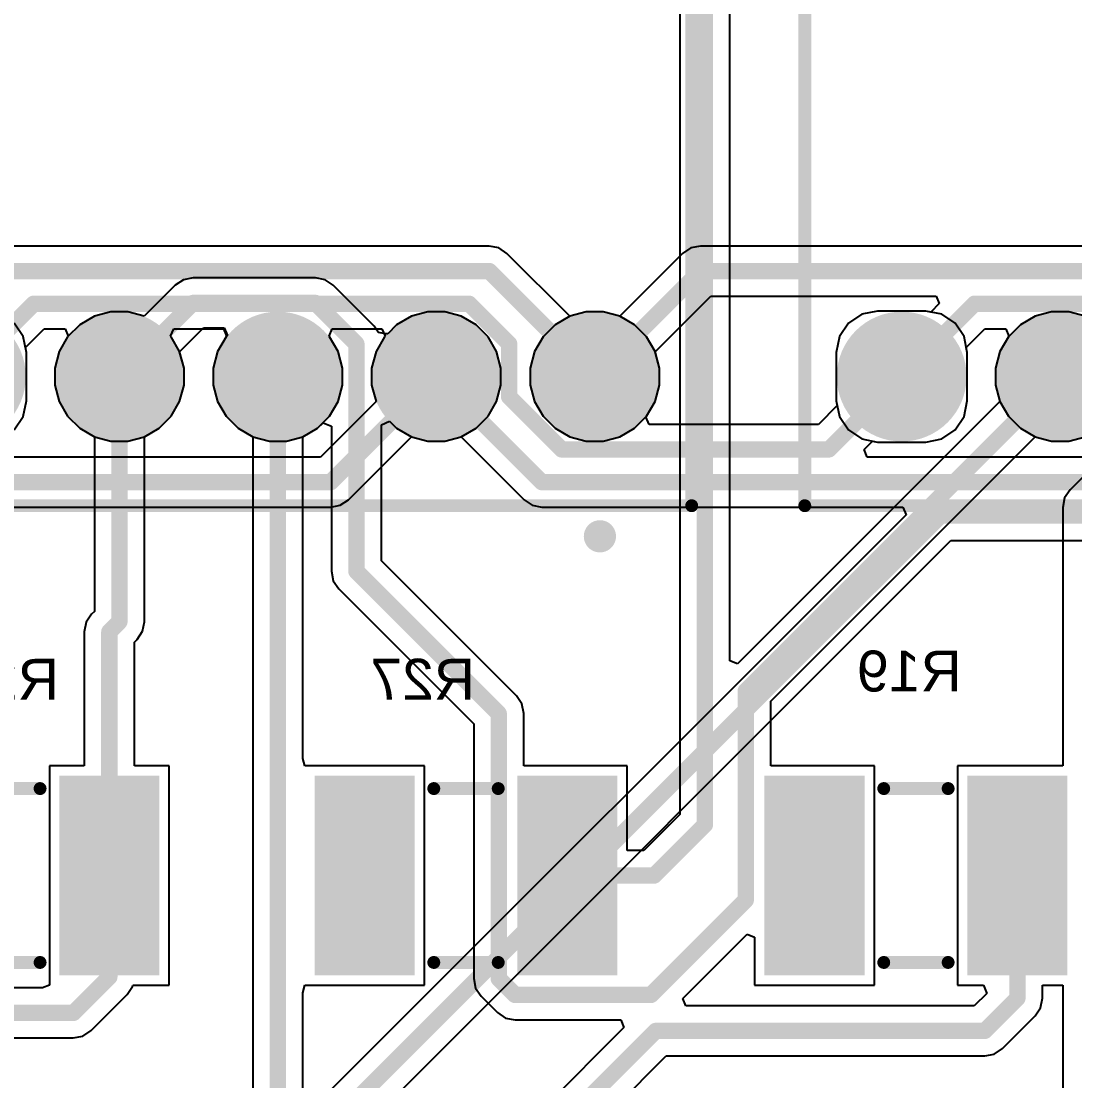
# Model space of a CAD drawing. Header units: inches. Extents: x -8.09 to -2.28, y -0.1 to 6.11.
# Drawn here: x -7.257 to -6.613, y 4.815 to 5.462 of the extents above; entities that cross this region are included whole.
import ezdxf

# ---------------------------------------------------------------- set-up
doc = ezdxf.new("R2010")
doc.units = ezdxf.units.IN
doc.header["$MEASUREMENT"] = 0
for name, color, linetype in [('BottomLayer', 5, 'Continuous'), ('BottomSolder', 6, 'Continuous'), ('InternalPlane1', 76, 'Continuous'), ('InternalPlane2', 16, 'Continuous'), ('MultiLayer', 9, 'Continuous'), ('PadHoleLayer', 156, 'Continuous'), ('TopLayer', 1, 'Continuous'), ('TopOverlay', 2, 'Continuous'), ('TopPaste', 8, 'Continuous'), ('TopSolder', 216, 'Continuous')]:
    doc.layers.add(name, color=color, linetype=linetype)
doc.styles.add('Arial', font='', dxfattribs={"height": 0.2})
doc.styles.get('Arial').set_extended_font_data('Arial')

# ---------------------------------------------------------------- blocks, each defined once
blk = doc.blocks.new('RESC3226X70X40ML20T20_64')
at = {"layer": 'TopLayer'}
for points in [[(-0.08858, -0.05709), (-0.08858, 0.05709), (-0.03543, 0.05709), (-0.03543, -0.05709)], [(0.03543, -0.05709), (0.03543, 0.05709), (0.08858, 0.05709), (0.08858, -0.05709)]]:
    blk.add_hatch(color=1, dxfattribs=at).paths.add_polyline_path(points)
at = {"layer": 'TopPaste'}
for points in [[(-0.08858, -0.05709), (-0.08858, 0.05709), (-0.03543, 0.05709), (-0.03543, -0.05709)], [(0.03543, -0.05709), (0.03543, 0.05709), (0.08858, 0.05709), (0.08858, -0.05709)]]:
    blk.add_hatch(color=8, dxfattribs=at).paths.add_polyline_path(points)
at = {"layer": 'TopSolder'}
for points in [[(-0.09258, -0.06109), (-0.09258, 0.06109), (-0.03143, 0.06109), (-0.03143, -0.06109)], [(0.03143, -0.06109), (0.03143, 0.06109), (0.09258, 0.06109), (0.09258, -0.06109)]]:
    blk.add_hatch(color=216, dxfattribs=at).paths.add_polyline_path(points)
at = {"layer": 'TopOverlay'}
for points in [[(-0.01969, 0.05315, 0.00787, 0.00787, 0), (0.01969, 0.05315, 0.00787, 0.00787, 0)], [(-0.01969, -0.05315, 0.00787, 0.00787, 0), (0.01969, -0.05315, 0.00787, 0.00787, 0)]]:
    blk.add_lwpolyline(points, format="xyseb", dxfattribs=at)
for points in [[(-0.02165, 0.05315, 0.00394, 0.00394, 1), (-0.01772, 0.05315, 0.00394, 0.00394, 1)], [(0.01772, 0.05315, 0.00394, 0.00394, 1), (0.02165, 0.05315, 0.00394, 0.00394, 1)], [(-0.02165, -0.05315, 0.00394, 0.00394, 1), (-0.01772, -0.05315, 0.00394, 0.00394, 1)], [(0.01772, -0.05315, 0.00394, 0.00394, 1), (0.02165, -0.05315, 0.00394, 0.00394, 1)]]:
    blk.add_lwpolyline(points, format="xyseb", close=True, dxfattribs=at)
blk = doc.blocks.new('RESC3226X70X40ML20T20_67')
at = {"layer": 'TopLayer'}
for points in [[(-0.08858, -0.05709), (-0.08858, 0.05709), (-0.03543, 0.05709), (-0.03543, -0.05709)], [(0.03543, -0.05709), (0.03543, 0.05709), (0.08858, 0.05709), (0.08858, -0.05709)]]:
    blk.add_hatch(color=1, dxfattribs=at).paths.add_polyline_path(points)
at = {"layer": 'TopPaste'}
for points in [[(-0.08858, -0.05709), (-0.08858, 0.05709), (-0.03543, 0.05709), (-0.03543, -0.05709)], [(0.03543, -0.05709), (0.03543, 0.05709), (0.08858, 0.05709), (0.08858, -0.05709)]]:
    blk.add_hatch(color=8, dxfattribs=at).paths.add_polyline_path(points)
at = {"layer": 'TopSolder'}
for points in [[(-0.09258, -0.06109), (-0.09258, 0.06109), (-0.03143, 0.06109), (-0.03143, -0.06109)], [(0.03143, -0.06109), (0.03143, 0.06109), (0.09258, 0.06109), (0.09258, -0.06109)]]:
    blk.add_hatch(color=216, dxfattribs=at).paths.add_polyline_path(points)
at = {"layer": 'TopOverlay'}
for points in [[(-0.01969, 0.05315, 0.00787, 0.00787, 0), (0.01969, 0.05315, 0.00787, 0.00787, 0)], [(-0.01969, -0.05315, 0.00787, 0.00787, 0), (0.01969, -0.05315, 0.00787, 0.00787, 0)]]:
    blk.add_lwpolyline(points, format="xyseb", dxfattribs=at)
for points in [[(-0.02165, 0.05315, 0.00394, 0.00394, 1), (-0.01772, 0.05315, 0.00394, 0.00394, 1)], [(0.01772, 0.05315, 0.00394, 0.00394, 1), (0.02165, 0.05315, 0.00394, 0.00394, 1)], [(-0.02165, -0.05315, 0.00394, 0.00394, 1), (-0.01772, -0.05315, 0.00394, 0.00394, 1)], [(0.01772, -0.05315, 0.00394, 0.00394, 1), (0.02165, -0.05315, 0.00394, 0.00394, 1)]]:
    blk.add_lwpolyline(points, format="xyseb", close=True, dxfattribs=at)
blk = doc.blocks.new('RESC3226X70X40ML20T20_72')
at = {"layer": 'TopLayer'}
for points in [[(-0.08858, -0.05709), (-0.08858, 0.05709), (-0.03543, 0.05709), (-0.03543, -0.05709)], [(0.03543, -0.05709), (0.03543, 0.05709), (0.08858, 0.05709), (0.08858, -0.05709)]]:
    blk.add_hatch(color=1, dxfattribs=at).paths.add_polyline_path(points)
at = {"layer": 'TopPaste'}
for points in [[(-0.08858, -0.05709), (-0.08858, 0.05709), (-0.03543, 0.05709), (-0.03543, -0.05709)], [(0.03543, -0.05709), (0.03543, 0.05709), (0.08858, 0.05709), (0.08858, -0.05709)]]:
    blk.add_hatch(color=8, dxfattribs=at).paths.add_polyline_path(points)
at = {"layer": 'TopSolder'}
for points in [[(-0.09258, -0.06109), (-0.09258, 0.06109), (-0.03143, 0.06109), (-0.03143, -0.06109)], [(0.03143, -0.06109), (0.03143, 0.06109), (0.09258, 0.06109), (0.09258, -0.06109)]]:
    blk.add_hatch(color=216, dxfattribs=at).paths.add_polyline_path(points)
at = {"layer": 'TopOverlay'}
for points in [[(-0.01969, 0.05315, 0.00787, 0.00787, 0), (0.01969, 0.05315, 0.00787, 0.00787, 0)], [(-0.01969, -0.05315, 0.00787, 0.00787, 0), (0.01969, -0.05315, 0.00787, 0.00787, 0)]]:
    blk.add_lwpolyline(points, format="xyseb", dxfattribs=at)
for points in [[(-0.02165, 0.05315, 0.00394, 0.00394, 1), (-0.01772, 0.05315, 0.00394, 0.00394, 1)], [(0.01772, 0.05315, 0.00394, 0.00394, 1), (0.02165, 0.05315, 0.00394, 0.00394, 1)], [(-0.02165, -0.05315, 0.00394, 0.00394, 1), (-0.01772, -0.05315, 0.00394, 0.00394, 1)], [(0.01772, -0.05315, 0.00394, 0.00394, 1), (0.02165, -0.05315, 0.00394, 0.00394, 1)]]:
    blk.add_lwpolyline(points, format="xyseb", close=True, dxfattribs=at)
blk = doc.blocks.new('WL_T7DS_L19W12_6H7_9_122')
at = {"layer": 'BottomLayer'}
h = blk.add_hatch(color=5, dxfattribs=at)
edge = h.paths.add_edge_path()
edge.add_arc((-0.20846, -0.28524), 0.01476, 90, 180)
edge.add_line((-0.22323, -0.28524), (-0.22323, -0.31476))
edge.add_arc((-0.20846, -0.31476), 0.01476, 180, 270)
edge.add_line((-0.20846, -0.32953), (-0.17894, -0.32953))
edge.add_arc((-0.17894, -0.31476), 0.01476, 270, 360)
edge.add_line((-0.16417, -0.31476), (-0.16417, -0.28524))
edge.add_arc((-0.17894, -0.28524), 0.01476, 0, 90)
edge.add_line((-0.17894, -0.27047), (-0.20846, -0.27047))
h = blk.add_hatch(color=5, dxfattribs=at)
edge = h.paths.add_edge_path()
edge.add_arc((-0.09685, -0.3), 0.02953, 0, 360)
at = {"layer": 'BottomSolder'}
h = blk.add_hatch(color=6, dxfattribs=at)
edge = h.paths.add_edge_path()
edge.add_arc((-0.20846, -0.28524), 0.01876, 90, 180)
edge.add_line((-0.22723, -0.28524), (-0.22723, -0.31476))
edge.add_arc((-0.20846, -0.31476), 0.01876, 180, 270)
edge.add_line((-0.20846, -0.33353), (-0.17894, -0.33353))
edge.add_arc((-0.17894, -0.31476), 0.01876, 270, 360)
edge.add_line((-0.16017, -0.31476), (-0.16017, -0.28524))
edge.add_arc((-0.17894, -0.28524), 0.01876, 0, 90)
edge.add_line((-0.17894, -0.26647), (-0.20846, -0.26647))
h = blk.add_hatch(color=6, dxfattribs=at)
edge = h.paths.add_edge_path()
edge.add_arc((-0.09685, -0.3), 0.03353, 0, 360)
at = {"layer": 'InternalPlane1'}
h = blk.add_hatch(color=76, dxfattribs=at)
edge = h.paths.add_edge_path()
edge.add_arc((-0.1937, -0.3), 0.03968, 0, 360)
h = blk.add_hatch(color=76, dxfattribs=at)
edge = h.paths.add_edge_path()
edge.add_arc((-0.09685, -0.3), 0.03968, 0, 360)
at = {"layer": 'InternalPlane2'}
h = blk.add_hatch(color=16, dxfattribs=at)
edge = h.paths.add_edge_path()
edge.add_arc((-0.1937, -0.3), 0.03968, 0, 360)
h = blk.add_hatch(color=16, dxfattribs=at)
edge = h.paths.add_edge_path()
edge.add_arc((-0.09685, -0.3), 0.03968, 0, 360)
at = {"layer": 'MultiLayer'}
h = blk.add_hatch(color=9, dxfattribs=at)
edge = h.paths.add_edge_path()
edge.add_arc((-0.20846, -0.28524), 0.01476, 90, 180)
edge.add_line((-0.22323, -0.28524), (-0.22323, -0.31476))
edge.add_arc((-0.20846, -0.31476), 0.01476, 180, 270)
edge.add_line((-0.20846, -0.32953), (-0.17894, -0.32953))
edge.add_arc((-0.17894, -0.31476), 0.01476, 270, 360)
edge.add_line((-0.16417, -0.31476), (-0.16417, -0.28524))
edge.add_arc((-0.17894, -0.28524), 0.01476, 0, 90)
edge.add_line((-0.17894, -0.27047), (-0.20846, -0.27047))
h = blk.add_hatch(color=9, dxfattribs=at)
edge = h.paths.add_edge_path()
edge.add_arc((-0.09685, -0.3), 0.02953, 0, 360)
at = {"layer": 'PadHoleLayer'}
h = blk.add_hatch(color=156, dxfattribs=at)
edge = h.paths.add_edge_path()
edge.add_arc((-0.1937, -0.3), 0.01969, 0, 360)
h = blk.add_hatch(color=156, dxfattribs=at)
edge = h.paths.add_edge_path()
edge.add_arc((-0.09685, -0.3), 0.01969, 0, 360)
at = {"layer": 'TopLayer'}
h = blk.add_hatch(color=1, dxfattribs=at)
edge = h.paths.add_edge_path()
edge.add_arc((-0.20846, -0.28524), 0.01476, 90, 180)
edge.add_line((-0.22323, -0.28524), (-0.22323, -0.31476))
edge.add_arc((-0.20846, -0.31476), 0.01476, 180, 270)
edge.add_line((-0.20846, -0.32953), (-0.17894, -0.32953))
edge.add_arc((-0.17894, -0.31476), 0.01476, 270, 360)
edge.add_line((-0.16417, -0.31476), (-0.16417, -0.28524))
edge.add_arc((-0.17894, -0.28524), 0.01476, 0, 90)
edge.add_line((-0.17894, -0.27047), (-0.20846, -0.27047))
h = blk.add_hatch(color=1, dxfattribs=at)
edge = h.paths.add_edge_path()
edge.add_arc((-0.09685, -0.3), 0.02953, 0, 360)
at = {"layer": 'TopSolder'}
h = blk.add_hatch(color=216, dxfattribs=at)
edge = h.paths.add_edge_path()
edge.add_arc((-0.20846, -0.28524), 0.01876, 90, 180)
edge.add_line((-0.22723, -0.28524), (-0.22723, -0.31476))
edge.add_arc((-0.20846, -0.31476), 0.01876, 180, 270)
edge.add_line((-0.20846, -0.33353), (-0.17894, -0.33353))
edge.add_arc((-0.17894, -0.31476), 0.01876, 270, 360)
edge.add_line((-0.16017, -0.31476), (-0.16017, -0.28524))
edge.add_arc((-0.17894, -0.28524), 0.01876, 0, 90)
edge.add_line((-0.17894, -0.26647), (-0.20846, -0.26647))
h = blk.add_hatch(color=216, dxfattribs=at)
edge = h.paths.add_edge_path()
edge.add_arc((-0.09685, -0.3), 0.03353, 0, 360)
at = {"layer": 'TopOverlay'}
for points in [[(-0.25295, -0.37894, 0.00787, 0.00787, 0), (-0.25295, 0.37894, 0.00787, 0.00787, 0)], [(-0.25295, -0.37894, 0.00787, 0.00787, 0), (0.25295, -0.37894, 0.00787, 0.00787, 0)]]:
    blk.add_lwpolyline(points, format="xyseb", dxfattribs=at)
blk.add_lwpolyline([(-0.25492, -0.37894, 0.00394, 0.00394, 1), (-0.25098, -0.37894, 0.00394, 0.00394, 1)], format="xyseb", close=True, dxfattribs=at)
blk.add_lwpolyline([(-0.25492, -0.37894, 0.00394, 0.00394, 1), (-0.25098, -0.37894, 0.00394, 0.00394, 1)], format="xyseb", close=True, dxfattribs=at)
blk = doc.blocks.new('WL_T7DS_L19W12_6H7_9_123')
at = {"layer": 'BottomLayer'}
h = blk.add_hatch(color=5, dxfattribs=at)
edge = h.paths.add_edge_path()
edge.add_arc((-0.09685, -0.3), 0.02953, 0, 360)
h = blk.add_hatch(color=5, dxfattribs=at)
edge = h.paths.add_edge_path()
edge.add_arc((0, -0.3), 0.02953, 0, 360)
h = blk.add_hatch(color=5, dxfattribs=at)
edge = h.paths.add_edge_path()
edge.add_arc((0.09685, -0.3), 0.02953, 0, 360)
h = blk.add_hatch(color=5, dxfattribs=at)
edge = h.paths.add_edge_path()
edge.add_arc((0.1937, -0.3), 0.02953, 0, 360)
at = {"layer": 'BottomSolder'}
h = blk.add_hatch(color=6, dxfattribs=at)
edge = h.paths.add_edge_path()
edge.add_arc((-0.09685, -0.3), 0.03353, 0, 360)
h = blk.add_hatch(color=6, dxfattribs=at)
edge = h.paths.add_edge_path()
edge.add_arc((0, -0.3), 0.03353, 0, 360)
h = blk.add_hatch(color=6, dxfattribs=at)
edge = h.paths.add_edge_path()
edge.add_arc((0.09685, -0.3), 0.03353, 0, 360)
h = blk.add_hatch(color=6, dxfattribs=at)
edge = h.paths.add_edge_path()
edge.add_arc((0.1937, -0.3), 0.03353, 0, 360)
at = {"layer": 'InternalPlane1'}
h = blk.add_hatch(color=76, dxfattribs=at)
edge = h.paths.add_edge_path()
edge.add_arc((-0.1937, -0.3), 0.03968, 0, 360)
h = blk.add_hatch(color=76, dxfattribs=at)
edge = h.paths.add_edge_path()
edge.add_arc((-0.09685, -0.3), 0.03968, 0, 360)
h = blk.add_hatch(color=76, dxfattribs=at)
edge = h.paths.add_edge_path()
edge.add_arc((0, -0.3), 0.03968, 0, 360)
h = blk.add_hatch(color=76, dxfattribs=at)
edge = h.paths.add_edge_path()
edge.add_arc((0.09685, -0.3), 0.03968, 0, 360)
h = blk.add_hatch(color=76, dxfattribs=at)
edge = h.paths.add_edge_path()
edge.add_arc((0.1937, -0.3), 0.03968, 0, 360)
at = {"layer": 'InternalPlane2'}
h = blk.add_hatch(color=16, dxfattribs=at)
edge = h.paths.add_edge_path()
edge.add_arc((-0.1937, -0.3), 0.03968, 0, 360)
h = blk.add_hatch(color=16, dxfattribs=at)
edge = h.paths.add_edge_path()
edge.add_arc((-0.09685, -0.3), 0.03968, 0, 360)
h = blk.add_hatch(color=16, dxfattribs=at)
edge = h.paths.add_edge_path()
edge.add_arc((0, -0.3), 0.03968, 0, 360)
h = blk.add_hatch(color=16, dxfattribs=at)
edge = h.paths.add_edge_path()
edge.add_arc((0.09685, -0.3), 0.03968, 0, 360)
h = blk.add_hatch(color=16, dxfattribs=at)
edge = h.paths.add_edge_path()
edge.add_arc((0.1937, -0.3), 0.03968, 0, 360)
at = {"layer": 'MultiLayer'}
h = blk.add_hatch(color=9, dxfattribs=at)
edge = h.paths.add_edge_path()
edge.add_arc((-0.09685, -0.3), 0.02953, 0, 360)
h = blk.add_hatch(color=9, dxfattribs=at)
edge = h.paths.add_edge_path()
edge.add_arc((0, -0.3), 0.02953, 0, 360)
h = blk.add_hatch(color=9, dxfattribs=at)
edge = h.paths.add_edge_path()
edge.add_arc((0.09685, -0.3), 0.02953, 0, 360)
h = blk.add_hatch(color=9, dxfattribs=at)
edge = h.paths.add_edge_path()
edge.add_arc((0.1937, -0.3), 0.02953, 0, 360)
at = {"layer": 'PadHoleLayer'}
h = blk.add_hatch(color=156, dxfattribs=at)
edge = h.paths.add_edge_path()
edge.add_arc((-0.09685, -0.3), 0.01969, 0, 360)
h = blk.add_hatch(color=156, dxfattribs=at)
edge = h.paths.add_edge_path()
edge.add_arc((0, -0.3), 0.01969, 0, 360)
h = blk.add_hatch(color=156, dxfattribs=at)
edge = h.paths.add_edge_path()
edge.add_arc((0.09685, -0.3), 0.01969, 0, 360)
h = blk.add_hatch(color=156, dxfattribs=at)
edge = h.paths.add_edge_path()
edge.add_arc((0.1937, -0.3), 0.01969, 0, 360)
at = {"layer": 'TopLayer'}
h = blk.add_hatch(color=1, dxfattribs=at)
edge = h.paths.add_edge_path()
edge.add_arc((-0.09685, -0.3), 0.02953, 0, 360)
h = blk.add_hatch(color=1, dxfattribs=at)
edge = h.paths.add_edge_path()
edge.add_arc((0, -0.3), 0.02953, 0, 360)
h = blk.add_hatch(color=1, dxfattribs=at)
edge = h.paths.add_edge_path()
edge.add_arc((0.09685, -0.3), 0.02953, 0, 360)
h = blk.add_hatch(color=1, dxfattribs=at)
edge = h.paths.add_edge_path()
edge.add_arc((0.1937, -0.3), 0.02953, 0, 360)
at = {"layer": 'TopSolder'}
h = blk.add_hatch(color=216, dxfattribs=at)
edge = h.paths.add_edge_path()
edge.add_arc((-0.09685, -0.3), 0.03353, 0, 360)
h = blk.add_hatch(color=216, dxfattribs=at)
edge = h.paths.add_edge_path()
edge.add_arc((0, -0.3), 0.03353, 0, 360)
h = blk.add_hatch(color=216, dxfattribs=at)
edge = h.paths.add_edge_path()
edge.add_arc((0.09685, -0.3), 0.03353, 0, 360)
h = blk.add_hatch(color=216, dxfattribs=at)
edge = h.paths.add_edge_path()
edge.add_arc((0.1937, -0.3), 0.03353, 0, 360)
at = {"layer": 'TopOverlay'}
for points in [[(0.25295, -0.37894, 0.00787, 0.00787, 0), (0.25295, 0.37894, 0.00787, 0.00787, 0)], [(-0.25295, -0.37894, 0.00787, 0.00787, 0), (0.25295, -0.37894, 0.00787, 0.00787, 0)]]:
    blk.add_lwpolyline(points, format="xyseb", dxfattribs=at)
for points in [[(0.25098, -0.37894, 0.00394, 0.00394, 1), (0.25492, -0.37894, 0.00394, 0.00394, 1)], [(0.25098, -0.37894, 0.00394, 0.00394, 1), (0.25492, -0.37894, 0.00394, 0.00394, 1)], [(0.20177, -0.39764, 0.00984, 0.00984, 1), (0.19193, -0.39764, 0.00984, 0.00984, 1)], [(0.18947, -0.39764, 0.00492, 0.00492, 1), (0.19439, -0.39764, 0.00492, 0.00492, 1)], [(0.19931, -0.39764, 0.00492, 0.00492, 1), (0.20423, -0.39764, 0.00492, 0.00492, 1)]]:
    blk.add_lwpolyline(points, format="xyseb", close=True, dxfattribs=at)

msp = doc.modelspace()

# ---------------------------------------------------------------- linework, layer by layer
at = {"layer": 'BottomLayer'}
for p, q in [((-6.97083, 5.32482), (-7.42177, 5.32482)), ((-6.96498, 5.32366), (-6.97083, 5.32482)), ((-6.84177, 5.32482), (-6.84762, 5.32366)), ((-6.39583, 5.32482), (-6.84177, 5.32482)), ((-6.96001, 5.32034), (-6.96498, 5.32366)), ((-6.92152, 5.28184), (-6.96001, 5.32034)), ((-6.85259, 5.32034), (-6.89108, 5.28184)), ((-6.84762, 5.32366), (-6.85259, 5.32034)), ((-6.86946, 5.26022), (-6.83544, 5.29423)), ((-6.83544, 5.29423), (-6.69763, 5.29423)), ((-6.69763, 5.29423), (-6.69571, 5.28961)), ((-6.69571, 5.28961), (-6.70092, 5.28441)), ((-6.9115, 5.28453), (-6.92152, 5.28184)), ((-6.9011, 5.28453), (-6.9115, 5.28453)), ((-6.89108, 5.28184), (-6.9011, 5.28453)), ((-6.74313, 5.28309), (-6.75132, 5.27762)), ((-6.73346, 5.28501), (-6.74313, 5.28309)), ((-6.70394, 5.28501), (-6.73346, 5.28501)), ((-6.70092, 5.28441), (-6.70394, 5.28501)), ((-7.25429, 5.26278), (-7.24284, 5.27423)), ((-7.24284, 5.27423), (-7.23005, 5.27423)), ((-7.23005, 5.27423), (-7.22814, 5.26961)), ((-7.16556, 5.26961), (-7.16365, 5.27423)), ((-7.16365, 5.27423), (-7.1332, 5.27423)), ((-7.1332, 5.27423), (-7.13129, 5.26961)), ((-7.06871, 5.26961), (-7.0668, 5.27423)), ((-7.0668, 5.27423), (-7.03635, 5.27423)), ((-7.03635, 5.27423), (-7.03444, 5.26961)), ((-6.75132, 5.27762), (-6.75679, 5.26943)), ((-6.67929, 5.26278), (-6.66784, 5.27423)), ((-6.66784, 5.27423), (-6.65505, 5.27423)), ((-6.65505, 5.27423), (-6.65314, 5.26961)), ((-7.22848, 5.26927), (-7.23368, 5.26026)), ((-7.22814, 5.26961), (-7.22848, 5.26927)), ((-7.16522, 5.26927), (-7.16556, 5.26961)), ((-7.16002, 5.26026), (-7.16522, 5.26927)), ((-7.13163, 5.26927), (-7.13683, 5.26026)), ((-7.13129, 5.26961), (-7.13163, 5.26927)), ((-7.06837, 5.26927), (-7.06871, 5.26961)), ((-7.06317, 5.26026), (-7.06837, 5.26927)), ((-7.03478, 5.26927), (-7.03998, 5.26026)), ((-7.03444, 5.26961), (-7.03478, 5.26927)), ((-6.75679, 5.26943), (-6.75871, 5.25976)), ((-6.65348, 5.26927), (-6.65868, 5.26026)), ((-6.65314, 5.26961), (-6.65348, 5.26927)), ((-7.25369, 5.25976), (-7.25429, 5.26278)), ((-7.25369, 5.23024), (-7.25369, 5.25976)), ((-7.23368, 5.26026), (-7.23638, 5.2502)), ((-7.15732, 5.2502), (-7.16002, 5.26026)), ((-7.13683, 5.26026), (-7.13953, 5.2502)), ((-7.06047, 5.2502), (-7.06317, 5.26026)), ((-7.03998, 5.26026), (-7.04268, 5.2502)), ((-6.86677, 5.2502), (-6.86946, 5.26022)), ((-6.75871, 5.25976), (-6.75871, 5.23024)), ((-6.67869, 5.25976), (-6.67929, 5.26278)), ((-6.67869, 5.23024), (-6.67869, 5.25976)), ((-6.65868, 5.26026), (-6.66138, 5.2502)), ((-7.23638, 5.2502), (-7.23638, 5.2398)), ((-7.15732, 5.2398), (-7.15732, 5.2502)), ((-7.13953, 5.2502), (-7.13953, 5.2398)), ((-7.06047, 5.2398), (-7.06047, 5.2502)), ((-7.04268, 5.2502), (-7.04268, 5.2398)), ((-6.86677, 5.2398), (-6.86677, 5.2502)), ((-6.66138, 5.2502), (-6.66138, 5.2398)), ((-7.23638, 5.2398), (-7.23368, 5.22974)), ((-7.16002, 5.22974), (-7.15732, 5.2398)), ((-7.13953, 5.2398), (-7.13683, 5.22974)), ((-7.06317, 5.22974), (-7.06047, 5.2398)), ((-7.04268, 5.2398), (-7.03999, 5.22978)), ((-6.86947, 5.22974), (-6.86677, 5.2398)), ((-6.66138, 5.2398), (-6.65868, 5.22974)), ((-7.25561, 5.22057), (-7.25369, 5.23024)), ((-7.23368, 5.22974), (-7.22848, 5.22073)), ((-7.16522, 5.22073), (-7.16002, 5.22974)), ((-7.13683, 5.22974), (-7.13163, 5.22073)), ((-7.03999, 5.22978), (-7.07401, 5.19577)), ((-7.06837, 5.22073), (-7.06317, 5.22974)), ((-6.87467, 5.22073), (-6.86947, 5.22974)), ((-6.75871, 5.23024), (-6.75811, 5.22722)), ((-6.68061, 5.22057), (-6.67869, 5.23024)), ((-6.65868, 5.22974), (-6.65348, 5.22073)), ((-6.75811, 5.22722), (-6.76956, 5.21577)), ((-7.26108, 5.21238), (-7.25561, 5.22057)), ((-7.22848, 5.22073), (-7.22112, 5.21337)), ((-7.17258, 5.21337), (-7.16522, 5.22073)), ((-7.13163, 5.22073), (-7.12427, 5.21337)), ((-7.07573, 5.21337), (-7.06837, 5.22073)), ((-6.87501, 5.22039), (-6.87467, 5.22073)), ((-6.8731, 5.21577), (-6.87501, 5.22039)), ((-6.76956, 5.21577), (-6.8731, 5.21577)), ((-6.68608, 5.21238), (-6.68061, 5.22057)), ((-6.65348, 5.22073), (-6.64612, 5.21337)), ((-7.22112, 5.21337), (-7.21211, 5.20817)), ((-7.21211, 5.20817), (-7.20205, 5.20547)), ((-7.19165, 5.20547), (-7.18159, 5.20817)), ((-7.18159, 5.20817), (-7.17258, 5.21337)), ((-7.12427, 5.21337), (-7.11526, 5.20817)), ((-7.11526, 5.20817), (-7.1052, 5.20547)), ((-7.0948, 5.20547), (-7.08474, 5.20817)), ((-7.08474, 5.20817), (-7.07573, 5.21337)), ((-7.05686, 5.16966), (-7.01837, 5.20816)), ((-7.01837, 5.20816), (-7.00835, 5.20547)), ((-6.99795, 5.20547), (-6.98793, 5.20816)), ((-6.98793, 5.20816), (-6.94944, 5.16966)), ((-6.69427, 5.20691), (-6.68608, 5.21238)), ((-6.64612, 5.21337), (-6.63711, 5.20817)), ((-6.63711, 5.20817), (-6.62705, 5.20547)), ((-6.61665, 5.20547), (-6.60659, 5.20817)), ((-7.20205, 5.20547), (-7.19165, 5.20547)), ((-7.1052, 5.20547), (-7.0948, 5.20547)), ((-7.00835, 5.20547), (-6.99795, 5.20547)), ((-6.74169, 5.20039), (-6.73648, 5.20559)), ((-6.73648, 5.20559), (-6.73346, 5.20499)), ((-6.73346, 5.20499), (-6.70394, 5.20499)), ((-6.70394, 5.20499), (-6.69427, 5.20691)), ((-6.62705, 5.20547), (-6.61665, 5.20547)), ((-7.07401, 5.19577), (-7.31477, 5.19577)), ((-6.73977, 5.19577), (-6.74169, 5.20039)), ((-6.49901, 5.19577), (-6.73977, 5.19577)), ((-7.06183, 5.16634), (-7.05686, 5.16966)), ((-6.94944, 5.16966), (-6.94447, 5.16634)), ((-7.51862, 5.16518), (-7.06768, 5.16518)), ((-7.06768, 5.16518), (-7.06183, 5.16634)), ((-6.94447, 5.16634), (-6.93862, 5.16518)), ((-6.93862, 5.16518), (-6.71798, 5.16518)), ((-6.71798, 5.16518), (-6.71607, 5.16056)), ((-6.71607, 5.16056), (-7.23196, 4.64467)), ((-7.18407, 4.6493), (-6.68867, 5.14471)), ((-6.68867, 5.14471), (-5.851, 5.14471))]:
    msp.add_line(p, q, dxfattribs=at)
for points in [[(-7.42177, 5.30953, 0.01, 0.01, 0), (-6.97083, 5.30953, 0.01, 0.01, 0)], [(-6.97083, 5.30953, 0.01, 0.01, 0), (-6.9063, 5.245, 0.01, 0.01, 0)], [(-6.9063, 5.245, 0.01, 0.01, 0), (-6.84177, 5.30953, 0.01, 0.01, 0)], [(-6.84177, 5.30953, 0.01, 0.01, 0), (-6.39583, 5.30953, 0.01, 0.01, 0)], [(-7.2937, 5.245, 0.01, 0.01, 0), (-7.24917, 5.28953, 0.01, 0.01, 0)], [(-7.24917, 5.28953, 0.01, 0.01, 0), (-6.98315, 5.28953, 0.01, 0.01, 0)], [(-6.98315, 5.28953, 0.01, 0.01, 0), (-6.95862, 5.265, 0.01, 0.01, 0)], [(-6.7187, 5.245, 0.01, 0.01, 0), (-6.67417, 5.28953, 0.01, 0.01, 0)], [(-6.67417, 5.28953, 0.01, 0.01, 0), (-6.405, 5.28953, 0.01, 0.01, 0)], [(-6.95862, 5.23262, 0.01, 0.01, 0), (-6.95862, 5.265, 0.01, 0.01, 0)], [(-7.06768, 5.18047, 0.01, 0.01, 0), (-7.00315, 5.245, 0.01, 0.01, 0)], [(-7.00315, 5.245, 0.01, 0.01, 0), (-6.93862, 5.18047, 0.01, 0.01, 0)], [(-6.76323, 5.20047, 0.01, 0.01, 0), (-6.7187, 5.245, 0.01, 0.01, 0)], [(-6.95862, 5.23262, 0.01, 0.01, 0), (-6.92647, 5.20047, 0.01, 0.01, 0)], [(-6.92647, 5.20047, 0.01, 0.01, 0), (-6.76323, 5.20047, 0.01, 0.01, 0)], [(-7.51862, 5.18047, 0.01, 0.01, 0), (-7.06768, 5.18047, 0.01, 0.01, 0)], [(-6.93862, 5.18047, 0.01, 0.01, 0), (-6.49268, 5.18047, 0.01, 0.01, 0)], [(-7.24, 4.615, 0.01, 0.01, 0), (-6.695, 5.16, 0.01, 0.01, 0)], [(-6.695, 5.16, 0.01, 0.01, 0), (-5.851, 5.16, 0.01, 0.01, 0)]]:
    msp.add_lwpolyline(points, format="xyseb", dxfattribs=at)
for points in [[(-6.97333, 5.30953, 0.005, 0.005, 1), (-6.96833, 5.30953, 0.005, 0.005, 1)], [(-6.97333, 5.30953, 0.005, 0.005, 1), (-6.96833, 5.30953, 0.005, 0.005, 1)], [(-6.84427, 5.30953, 0.005, 0.005, 1), (-6.83927, 5.30953, 0.005, 0.005, 1)], [(-6.84427, 5.30953, 0.005, 0.005, 1), (-6.83927, 5.30953, 0.005, 0.005, 1)], [(-7.25167, 5.28953, 0.005, 0.005, 1), (-7.24667, 5.28953, 0.005, 0.005, 1)], [(-7.25167, 5.28953, 0.005, 0.005, 1), (-7.24667, 5.28953, 0.005, 0.005, 1)], [(-6.98565, 5.28953, 0.005, 0.005, 1), (-6.98065, 5.28953, 0.005, 0.005, 1)], [(-6.98565, 5.28953, 0.005, 0.005, 1), (-6.98065, 5.28953, 0.005, 0.005, 1)], [(-6.67667, 5.28953, 0.005, 0.005, 1), (-6.67167, 5.28953, 0.005, 0.005, 1)], [(-6.67667, 5.28953, 0.005, 0.005, 1), (-6.67167, 5.28953, 0.005, 0.005, 1)], [(-6.96112, 5.265, 0.005, 0.005, 1), (-6.95612, 5.265, 0.005, 0.005, 1)], [(-6.96112, 5.265, 0.005, 0.005, 1), (-6.95612, 5.265, 0.005, 0.005, 1)], [(-7.00565, 5.245, 0.005, 0.005, 1), (-7.00065, 5.245, 0.005, 0.005, 1)], [(-7.00565, 5.245, 0.005, 0.005, 1), (-7.00065, 5.245, 0.005, 0.005, 1)], [(-6.9088, 5.245, 0.005, 0.005, 1), (-6.9038, 5.245, 0.005, 0.005, 1)], [(-6.9088, 5.245, 0.005, 0.005, 1), (-6.9038, 5.245, 0.005, 0.005, 1)], [(-6.7212, 5.245, 0.005, 0.005, 1), (-6.7162, 5.245, 0.005, 0.005, 1)], [(-6.7212, 5.245, 0.005, 0.005, 1), (-6.7162, 5.245, 0.005, 0.005, 1)], [(-6.96112, 5.23262, 0.005, 0.005, 1), (-6.95612, 5.23262, 0.005, 0.005, 1)], [(-6.96112, 5.23262, 0.005, 0.005, 1), (-6.95612, 5.23262, 0.005, 0.005, 1)], [(-6.92897, 5.20047, 0.005, 0.005, 1), (-6.92397, 5.20047, 0.005, 0.005, 1)], [(-6.92897, 5.20047, 0.005, 0.005, 1), (-6.92397, 5.20047, 0.005, 0.005, 1)], [(-6.76573, 5.20047, 0.005, 0.005, 1), (-6.76073, 5.20047, 0.005, 0.005, 1)], [(-6.76573, 5.20047, 0.005, 0.005, 1), (-6.76073, 5.20047, 0.005, 0.005, 1)], [(-7.07018, 5.18047, 0.005, 0.005, 1), (-7.06518, 5.18047, 0.005, 0.005, 1)], [(-7.07018, 5.18047, 0.005, 0.005, 1), (-7.06518, 5.18047, 0.005, 0.005, 1)], [(-6.94112, 5.18047, 0.005, 0.005, 1), (-6.93612, 5.18047, 0.005, 0.005, 1)], [(-6.94112, 5.18047, 0.005, 0.005, 1), (-6.93612, 5.18047, 0.005, 0.005, 1)], [(-6.6975, 5.16, 0.005, 0.005, 1), (-6.6925, 5.16, 0.005, 0.005, 1)], [(-6.6975, 5.16, 0.005, 0.005, 1), (-6.6925, 5.16, 0.005, 0.005, 1)]]:
    msp.add_lwpolyline(points, format="xyseb", close=True, dxfattribs=at)
at = {"layer": 'TopLayer'}
for p, q in [((-6.85429, 5.7247), (-6.85429, 4.97733)), ((-6.82371, 5.07131), (-6.82371, 5.71837)), ((-7.15185, 5.30529), (-7.1577, 5.30413)), ((-7.077, 5.30529), (-7.15185, 5.30529)), ((-7.07115, 5.30413), (-7.077, 5.30529)), ((-7.16266, 5.30081), (-7.18163, 5.28184)), ((-7.1577, 5.30413), (-7.16266, 5.30081)), ((-7.06619, 5.30081), (-7.07115, 5.30413)), ((-7.04119, 5.27581), (-7.06619, 5.30081)), ((-7.21211, 5.28183), (-7.22112, 5.27663)), ((-7.20205, 5.28453), (-7.21211, 5.28183)), ((-7.19165, 5.28453), (-7.20205, 5.28453)), ((-7.18163, 5.28184), (-7.19165, 5.28453)), ((-7.01841, 5.28183), (-7.02742, 5.27663)), ((-7.00835, 5.28453), (-7.01841, 5.28183)), ((-6.99795, 5.28453), (-7.00835, 5.28453)), ((-6.98789, 5.28183), (-6.99795, 5.28453)), ((-6.97888, 5.27663), (-6.98789, 5.28183)), ((-6.92156, 5.28183), (-6.93057, 5.27663)), ((-6.9115, 5.28453), (-6.92156, 5.28183)), ((-6.9011, 5.28453), (-6.9115, 5.28453)), ((-6.89104, 5.28183), (-6.9011, 5.28453)), ((-6.88203, 5.27663), (-6.89104, 5.28183)), ((-6.74313, 5.28309), (-6.75132, 5.27762)), ((-6.73346, 5.28501), (-6.74313, 5.28309)), ((-6.70394, 5.28501), (-6.73346, 5.28501)), ((-6.69427, 5.28309), (-6.70394, 5.28501)), ((-6.68608, 5.27762), (-6.69427, 5.28309)), ((-6.63711, 5.28183), (-6.64612, 5.27663)), ((-6.62705, 5.28453), (-6.63711, 5.28183)), ((-6.61665, 5.28453), (-6.62705, 5.28453)), ((-6.60663, 5.28184), (-6.61665, 5.28453)), ((-7.25561, 5.26943), (-7.26108, 5.27762)), ((-7.22112, 5.27663), (-7.22848, 5.26927)), ((-7.16001, 5.26022), (-7.14552, 5.27471)), ((-7.14552, 5.27471), (-7.13273, 5.27471)), ((-7.13273, 5.27471), (-7.13081, 5.27009)), ((-7.0387, 5.27209), (-7.04119, 5.27581)), ((-7.02742, 5.27663), (-7.03284, 5.27121)), ((-6.97152, 5.26927), (-6.97888, 5.27663)), ((-6.93057, 5.27663), (-6.93793, 5.26927)), ((-6.87467, 5.26927), (-6.88203, 5.27663)), ((-6.75132, 5.27762), (-6.75679, 5.26943)), ((-6.68061, 5.26943), (-6.68608, 5.27762)), ((-6.64612, 5.27663), (-6.65348, 5.26927)), ((-7.25369, 5.25976), (-7.25561, 5.26943)), ((-7.22848, 5.26927), (-7.23368, 5.26026)), ((-7.13163, 5.26927), (-7.13683, 5.26026)), ((-7.13081, 5.27009), (-7.13163, 5.26927)), ((-7.03857, 5.272), (-7.0387, 5.27209)), ((-7.03425, 5.27111), (-7.03857, 5.272)), ((-7.03284, 5.27121), (-7.03425, 5.27111)), ((-6.96632, 5.26026), (-6.97152, 5.26927)), ((-6.93793, 5.26927), (-6.94313, 5.26026)), ((-6.86947, 5.26026), (-6.87467, 5.26927)), ((-6.75679, 5.26943), (-6.75871, 5.25976)), ((-6.67869, 5.25976), (-6.68061, 5.26943)), ((-6.65348, 5.26927), (-6.65868, 5.26026)), ((-7.25369, 5.23024), (-7.25369, 5.25976)), ((-7.23368, 5.26026), (-7.23638, 5.2502)), ((-7.15732, 5.2502), (-7.16001, 5.26022)), ((-7.13683, 5.26026), (-7.13953, 5.2502)), ((-6.96362, 5.2502), (-6.96632, 5.26026)), ((-6.94313, 5.26026), (-6.94583, 5.2502)), ((-6.86677, 5.2502), (-6.86947, 5.26026)), ((-6.75871, 5.25976), (-6.75871, 5.23024)), ((-6.67869, 5.23024), (-6.67869, 5.25976)), ((-6.65868, 5.26026), (-6.66138, 5.2502)), ((-7.23638, 5.2502), (-7.23638, 5.2398)), ((-7.15732, 5.2398), (-7.15732, 5.2502)), ((-7.13953, 5.2502), (-7.13953, 5.2398)), ((-6.96362, 5.2398), (-6.96362, 5.2502)), ((-6.94583, 5.2502), (-6.94583, 5.2398)), ((-6.86677, 5.2398), (-6.86677, 5.2502)), ((-6.66138, 5.2502), (-6.66138, 5.2398)), ((-7.23638, 5.2398), (-7.23368, 5.22974)), ((-7.16002, 5.22974), (-7.15732, 5.2398)), ((-7.13953, 5.2398), (-7.13683, 5.22974)), ((-6.96632, 5.22974), (-6.96362, 5.2398)), ((-6.94583, 5.2398), (-6.94313, 5.22974)), ((-6.86947, 5.22974), (-6.86677, 5.2398)), ((-6.66138, 5.2398), (-6.65869, 5.22978)), ((-7.25561, 5.22057), (-7.25369, 5.23024)), ((-7.23368, 5.22974), (-7.22848, 5.22073)), ((-7.16522, 5.22073), (-7.16002, 5.22974)), ((-7.13683, 5.22974), (-7.13163, 5.22073)), ((-6.97152, 5.22073), (-6.96632, 5.22974)), ((-6.94313, 5.22974), (-6.93793, 5.22073)), ((-6.87467, 5.22073), (-6.86947, 5.22974)), ((-6.65869, 5.22978), (-6.81909, 5.06939)), ((-6.75871, 5.23024), (-6.75679, 5.22057)), ((-6.68061, 5.22057), (-6.67869, 5.23024)), ((-6.56184, 5.22978), (-6.61581, 5.17581)), ((-7.26108, 5.21238), (-7.25561, 5.22057)), ((-7.22848, 5.22073), (-7.22112, 5.21337)), ((-7.17258, 5.21337), (-7.16522, 5.22073)), ((-7.13163, 5.22073), (-7.12427, 5.21337)), ((-7.07573, 5.21337), (-7.07229, 5.21681)), ((-7.07229, 5.21681), (-7.06729, 5.21473)), ((-7.06729, 5.21473), (-7.06729, 5.126)), ((-7.03671, 5.21558), (-7.03171, 5.21766)), ((-7.03671, 5.13233), (-7.03671, 5.21558)), ((-7.03171, 5.21766), (-7.02742, 5.21337)), ((-6.97888, 5.21337), (-6.97152, 5.22073)), ((-6.93793, 5.22073), (-6.93057, 5.21337)), ((-6.88203, 5.21337), (-6.87467, 5.22073)), ((-6.75679, 5.22057), (-6.75132, 5.21238)), ((-6.68608, 5.21238), (-6.68061, 5.22057)), ((-7.22112, 5.21337), (-7.21214, 5.20819)), ((-7.21214, 5.20819), (-7.21214, 5.10148)), ((-7.18156, 5.20819), (-7.17258, 5.21337)), ((-7.18156, 5.09514), (-7.18156, 5.20819)), ((-7.12427, 5.21337), (-7.11529, 5.20819)), ((-7.11529, 5.20819), (-7.11529, 4.63932)), ((-7.08471, 5.20819), (-7.07573, 5.21337)), ((-7.08471, 5.01162), (-7.08471, 5.20819)), ((-7.02742, 5.21337), (-7.01841, 5.20817)), ((-7.01841, 5.20817), (-7.00835, 5.20547)), ((-6.99795, 5.20547), (-6.98789, 5.20817)), ((-6.98789, 5.20817), (-6.97888, 5.21337)), ((-6.93057, 5.21337), (-6.92156, 5.20817)), ((-6.92156, 5.20817), (-6.9115, 5.20547)), ((-6.9011, 5.20547), (-6.89104, 5.20817)), ((-6.89104, 5.20817), (-6.88203, 5.21337)), ((-6.79871, 5.04652), (-6.63707, 5.20816)), ((-6.75132, 5.21238), (-6.74313, 5.20691)), ((-6.69427, 5.20691), (-6.68608, 5.21238)), ((-6.63707, 5.20816), (-6.62705, 5.20547)), ((-6.61665, 5.20547), (-6.60659, 5.20817)), ((-7.00835, 5.20547), (-6.99795, 5.20547)), ((-6.9115, 5.20547), (-6.9011, 5.20547)), ((-6.74313, 5.20691), (-6.73346, 5.20499)), ((-6.73346, 5.20499), (-6.70394, 5.20499)), ((-6.70394, 5.20499), (-6.69427, 5.20691)), ((-6.62705, 5.20547), (-6.61665, 5.20547)), ((-6.61581, 5.17581), (-6.61913, 5.17085)), ((-6.61913, 5.17085), (-6.62029, 5.165)), ((-6.62029, 5.165), (-6.62029, 5.00709)), ((-6.95419, 5.04981), (-7.03671, 5.13233)), ((-7.06729, 5.126), (-7.06613, 5.12015)), ((-7.06613, 5.12015), (-7.06281, 5.11519)), ((-7.06281, 5.11519), (-6.98029, 5.03267)), ((-7.21381, 5.09981), (-7.21712, 5.09485)), ((-7.21214, 5.10148), (-7.21381, 5.09981)), ((-7.21712, 5.09485), (-7.21829, 5.089)), ((-7.18272, 5.08929), (-7.18156, 5.09514)), ((-7.21829, 5.089), (-7.21829, 5.00709)), ((-7.18604, 5.08433), (-7.18272, 5.08929)), ((-7.1877, 5.08267), (-7.18604, 5.08433)), ((-7.1877, 5.00709), (-7.1877, 5.08267)), ((-6.81909, 5.06939), (-6.82371, 5.07131)), ((-6.95087, 5.04485), (-6.95419, 5.04981)), ((-6.79871, 5.00709), (-6.79871, 5.04652)), ((-6.94971, 5.039), (-6.95087, 5.04485)), ((-6.94971, 5.00709), (-6.94971, 5.039)), ((-6.98029, 5.03267), (-6.98029, 4.877)), ((-7.08358, 5.00709), (-7.08471, 5.01162)), ((-7.21829, 5.00709), (-7.23957, 5.00709)), ((-7.23957, 5.00709), (-7.23957, 4.87291)), ((-7.16642, 5.00709), (-7.1877, 5.00709)), ((-7.16642, 4.87291), (-7.16642, 5.00709)), ((-7.07971, 5.00709), (-7.08358, 5.00709)), ((-7.01043, 5.00709), (-7.07971, 5.00709)), ((-7.01043, 4.87291), (-7.01043, 5.00709)), ((-6.88642, 5.00709), (-6.94971, 5.00709)), ((-6.88642, 4.95529), (-6.88642, 5.00709)), ((-6.73543, 5.00709), (-6.79871, 5.00709)), ((-6.73543, 4.87291), (-6.73543, 5.00709)), ((-6.62029, 5.00709), (-6.68457, 5.00709)), ((-6.68457, 5.00709), (-6.68457, 4.87291)), ((-6.85429, 4.97733), (-6.87633, 4.95529)), ((-6.87633, 4.95529), (-6.88642, 4.95529)), ((-6.85246, 4.86491), (-6.8132, 4.90417)), ((-6.8132, 4.90417), (-6.80858, 4.90226)), ((-6.80858, 4.90226), (-6.80858, 4.87291)), ((-7.2439, 4.87129), (-7.2861, 4.87129)), ((-7.23957, 4.87291), (-7.2439, 4.87129)), ((-7.19218, 4.86719), (-7.18886, 4.87216)), ((-7.18886, 4.87216), (-7.18871, 4.87291)), ((-7.18871, 4.87291), (-7.16642, 4.87291)), ((-7.08471, 4.86838), (-7.08358, 4.87291)), ((-7.08358, 4.87291), (-7.07971, 4.87291)), ((-7.07971, 4.87291), (-7.01043, 4.87291)), ((-6.98029, 4.877), (-6.97913, 4.87115)), ((-6.97913, 4.87115), (-6.97581, 4.86619)), ((-6.80858, 4.87291), (-6.73543, 4.87291)), ((-6.68457, 4.87291), (-6.66878, 4.87291)), ((-6.66878, 4.87291), (-6.66671, 4.86791)), ((-6.6327, 4.865), (-6.6327, 4.87291)), ((-6.6327, 4.87291), (-6.62029, 4.87291)), ((-6.62029, 4.87291), (-6.62029, 4.79233)), ((-7.21419, 4.84519), (-7.19218, 4.86719)), ((-7.08471, 4.45), (-7.08471, 4.86838)), ((-6.97581, 4.86619), (-6.96581, 4.85619)), ((-6.85054, 4.86029), (-6.85246, 4.86491)), ((-6.66671, 4.86791), (-6.67433, 4.86029)), ((-6.63386, 4.85915), (-6.6327, 4.865)), ((-6.67433, 4.86029), (-6.85054, 4.86029)), ((-6.63718, 4.85419), (-6.63386, 4.85915)), ((-6.96581, 4.85619), (-6.96085, 4.85287)), ((-6.96085, 4.85287), (-6.955, 4.85171)), ((-6.955, 4.85171), (-6.89043, 4.85171)), ((-6.89043, 4.85171), (-6.88851, 4.84709)), ((-6.65718, 4.83419), (-6.63718, 4.85419)), ((-7.21915, 4.84187), (-7.21419, 4.84519)), ((-6.88851, 4.84709), (-7.01081, 4.72478)), ((-7.525, 4.84071), (-7.225, 4.84071)), ((-7.225, 4.84071), (-7.21915, 4.84187)), ((-6.66214, 4.83087), (-6.65718, 4.83419)), ((-6.98471, 4.70764), (-6.86264, 4.82971)), ((-6.86264, 4.82971), (-6.66799, 4.82971)), ((-6.66799, 4.82971), (-6.66214, 4.83087))]:
    msp.add_line(p, q, dxfattribs=at)
for points in [[(-6.839, 4.971, 0.01, 0.01, 0), (-6.839, 5.7247, 0.01, 0.01, 0)], [(-6.62185, 5.245, 0.01, 0.01, 0), (-6.56585, 5.301, 0.01, 0.01, 0)], [(-7.19685, 5.245, 0.01, 0.01, 0), (-7.15185, 5.29, 0.01, 0.01, 0)], [(-7.15185, 5.29, 0.01, 0.01, 0), (-7.077, 5.29, 0.01, 0.01, 0)], [(-7.077, 5.29, 0.01, 0.01, 0), (-7.052, 5.265, 0.01, 0.01, 0)], [(-7.052, 5.126, 0.01, 0.01, 0), (-7.052, 5.265, 0.01, 0.01, 0)], [(-7.19685, 5.09514, 0.01, 0.01, 0), (-7.19685, 5.245, 0.01, 0.01, 0)], [(-7.1, 4.45, 0.01, 0.01, 0), (-7.1, 5.245, 0.01, 0.01, 0)], [(-6.814, 5.05285, 0.01, 0.01, 0), (-6.62185, 5.245, 0.01, 0.01, 0)], [(-7.052, 5.126, 0.01, 0.01, 0), (-6.965, 5.039, 0.01, 0.01, 0)], [(-7.20299, 5.089, 0.01, 0.01, 0), (-7.19685, 5.09514, 0.01, 0.01, 0)], [(-7.20299, 4.94, 0.01, 0.01, 0), (-7.20299, 5.089, 0.01, 0.01, 0)], [(-6.814, 4.925, 0.01, 0.01, 0), (-6.814, 5.05285, 0.01, 0.01, 0)], [(-6.965, 4.877, 0.01, 0.01, 0), (-6.965, 5.039, 0.01, 0.01, 0)], [(-6.87, 4.94, 0.01, 0.01, 0), (-6.839, 4.971, 0.01, 0.01, 0)], [(-7.20299, 4.87801, 0.01, 0.01, 0), (-7.20299, 4.94, 0.01, 0.01, 0)], [(-6.92299, 4.94, 0.01, 0.01, 0), (-6.87, 4.94, 0.01, 0.01, 0)], [(-6.64799, 4.865, 0.01, 0.01, 0), (-6.64799, 4.94, 0.01, 0.01, 0)], [(-6.872, 4.867, 0.01, 0.01, 0), (-6.814, 4.925, 0.01, 0.01, 0)], [(-7.225, 4.856, 0.01, 0.01, 0), (-7.20299, 4.87801, 0.01, 0.01, 0)], [(-6.965, 4.877, 0.01, 0.01, 0), (-6.955, 4.867, 0.01, 0.01, 0)], [(-6.955, 4.867, 0.01, 0.01, 0), (-6.872, 4.867, 0.01, 0.01, 0)], [(-6.66799, 4.845, 0.01, 0.01, 0), (-6.64799, 4.865, 0.01, 0.01, 0)], [(-7.525, 4.856, 0.01, 0.01, 0), (-7.225, 4.856, 0.01, 0.01, 0)], [(-7, 4.71397, 0.01, 0.01, 0), (-6.86897, 4.845, 0.01, 0.01, 0)], [(-6.86897, 4.845, 0.01, 0.01, 0), (-6.66799, 4.845, 0.01, 0.01, 0)]]:
    msp.add_lwpolyline(points, format="xyseb", dxfattribs=at)
for points in [[(-7.15435, 5.29, 0.005, 0.005, 1), (-7.14935, 5.29, 0.005, 0.005, 1)], [(-7.15435, 5.29, 0.005, 0.005, 1), (-7.14935, 5.29, 0.005, 0.005, 1)], [(-7.0795, 5.29, 0.005, 0.005, 1), (-7.0745, 5.29, 0.005, 0.005, 1)], [(-7.0795, 5.29, 0.005, 0.005, 1), (-7.0745, 5.29, 0.005, 0.005, 1)], [(-7.0545, 5.265, 0.005, 0.005, 1), (-7.0495, 5.265, 0.005, 0.005, 1)], [(-7.0545, 5.265, 0.005, 0.005, 1), (-7.0495, 5.265, 0.005, 0.005, 1)], [(-7.19935, 5.245, 0.005, 0.005, 1), (-7.19435, 5.245, 0.005, 0.005, 1)], [(-7.19935, 5.245, 0.005, 0.005, 1), (-7.19435, 5.245, 0.005, 0.005, 1)], [(-7.1025, 5.245, 0.005, 0.005, 1), (-7.0975, 5.245, 0.005, 0.005, 1)], [(-6.62435, 5.245, 0.005, 0.005, 1), (-6.61935, 5.245, 0.005, 0.005, 1)], [(-6.62435, 5.245, 0.005, 0.005, 1), (-6.61935, 5.245, 0.005, 0.005, 1)], [(-7.0545, 5.126, 0.005, 0.005, 1), (-7.0495, 5.126, 0.005, 0.005, 1)], [(-7.0545, 5.126, 0.005, 0.005, 1), (-7.0495, 5.126, 0.005, 0.005, 1)], [(-7.19935, 5.09514, 0.005, 0.005, 1), (-7.19435, 5.09514, 0.005, 0.005, 1)], [(-7.19935, 5.09514, 0.005, 0.005, 1), (-7.19435, 5.09514, 0.005, 0.005, 1)], [(-7.20549, 5.089, 0.005, 0.005, 1), (-7.20049, 5.089, 0.005, 0.005, 1)], [(-7.20549, 5.089, 0.005, 0.005, 1), (-7.20049, 5.089, 0.005, 0.005, 1)], [(-6.8165, 5.05285, 0.005, 0.005, 1), (-6.8115, 5.05285, 0.005, 0.005, 1)], [(-6.8165, 5.05285, 0.005, 0.005, 1), (-6.8115, 5.05285, 0.005, 0.005, 1)], [(-6.9675, 5.039, 0.005, 0.005, 1), (-6.9625, 5.039, 0.005, 0.005, 1)], [(-6.9675, 5.039, 0.005, 0.005, 1), (-6.9625, 5.039, 0.005, 0.005, 1)], [(-6.8415, 4.971, 0.005, 0.005, 1), (-6.8365, 4.971, 0.005, 0.005, 1)], [(-6.8415, 4.971, 0.005, 0.005, 1), (-6.8365, 4.971, 0.005, 0.005, 1)], [(-7.20549, 4.94, 0.005, 0.005, 1), (-7.20049, 4.94, 0.005, 0.005, 1)], [(-7.20549, 4.94, 0.005, 0.005, 1), (-7.20049, 4.94, 0.005, 0.005, 1)], [(-6.92549, 4.94, 0.005, 0.005, 1), (-6.92049, 4.94, 0.005, 0.005, 1)], [(-6.8725, 4.94, 0.005, 0.005, 1), (-6.8675, 4.94, 0.005, 0.005, 1)], [(-6.8725, 4.94, 0.005, 0.005, 1), (-6.8675, 4.94, 0.005, 0.005, 1)], [(-6.65049, 4.94, 0.005, 0.005, 1), (-6.64549, 4.94, 0.005, 0.005, 1)], [(-6.8165, 4.925, 0.005, 0.005, 1), (-6.8115, 4.925, 0.005, 0.005, 1)], [(-6.8165, 4.925, 0.005, 0.005, 1), (-6.8115, 4.925, 0.005, 0.005, 1)], [(-7.20549, 4.87801, 0.005, 0.005, 1), (-7.20049, 4.87801, 0.005, 0.005, 1)], [(-7.20549, 4.87801, 0.005, 0.005, 1), (-7.20049, 4.87801, 0.005, 0.005, 1)], [(-6.9675, 4.877, 0.005, 0.005, 1), (-6.9625, 4.877, 0.005, 0.005, 1)], [(-6.9675, 4.877, 0.005, 0.005, 1), (-6.9625, 4.877, 0.005, 0.005, 1)], [(-6.9575, 4.867, 0.005, 0.005, 1), (-6.9525, 4.867, 0.005, 0.005, 1)], [(-6.9575, 4.867, 0.005, 0.005, 1), (-6.9525, 4.867, 0.005, 0.005, 1)], [(-6.8745, 4.867, 0.005, 0.005, 1), (-6.8695, 4.867, 0.005, 0.005, 1)], [(-6.8745, 4.867, 0.005, 0.005, 1), (-6.8695, 4.867, 0.005, 0.005, 1)], [(-6.65049, 4.865, 0.005, 0.005, 1), (-6.64549, 4.865, 0.005, 0.005, 1)], [(-6.65049, 4.865, 0.005, 0.005, 1), (-6.64549, 4.865, 0.005, 0.005, 1)], [(-7.2275, 4.856, 0.005, 0.005, 1), (-7.2225, 4.856, 0.005, 0.005, 1)], [(-7.2275, 4.856, 0.005, 0.005, 1), (-7.2225, 4.856, 0.005, 0.005, 1)], [(-6.87147, 4.845, 0.005, 0.005, 1), (-6.86647, 4.845, 0.005, 0.005, 1)], [(-6.87147, 4.845, 0.005, 0.005, 1), (-6.86647, 4.845, 0.005, 0.005, 1)], [(-6.67049, 4.845, 0.005, 0.005, 1), (-6.66549, 4.845, 0.005, 0.005, 1)], [(-6.67049, 4.845, 0.005, 0.005, 1), (-6.66549, 4.845, 0.005, 0.005, 1)]]:
    msp.add_lwpolyline(points, format="xyseb", close=True, dxfattribs=at)

# ---------------------------------------------------------------- block references
for name, p in [('WL_T7DS_L19W12_6H7_9_123', (-7.1, 5.545)), ('WL_T7DS_L19W12_6H7_9_122', (-6.525, 5.545)), ('RESC3226X70X40ML20T20_67', (-7.265, 4.94)), ('RESC3226X70X40ML20T20_64', (-6.985, 4.94)), ('RESC3226X70X40ML20T20_72', (-6.71, 4.94))]:
    msp.add_blockref(name, p)

# ---------------------------------------------------------------- texts
at = {"layer": 'TopOverlay', "style": 'Arial', "text_generation_flag": 2}
for s, p in [('R24', (-7.23382, 5.0475)), ('R27', (-6.97941, 5.0475)), ('R19', (-6.68197, 5.0525))]:
    msp.add_text(s, height=0.025, dxfattribs=at).set_placement(p)

doc.saveas('drawing.dxf')
